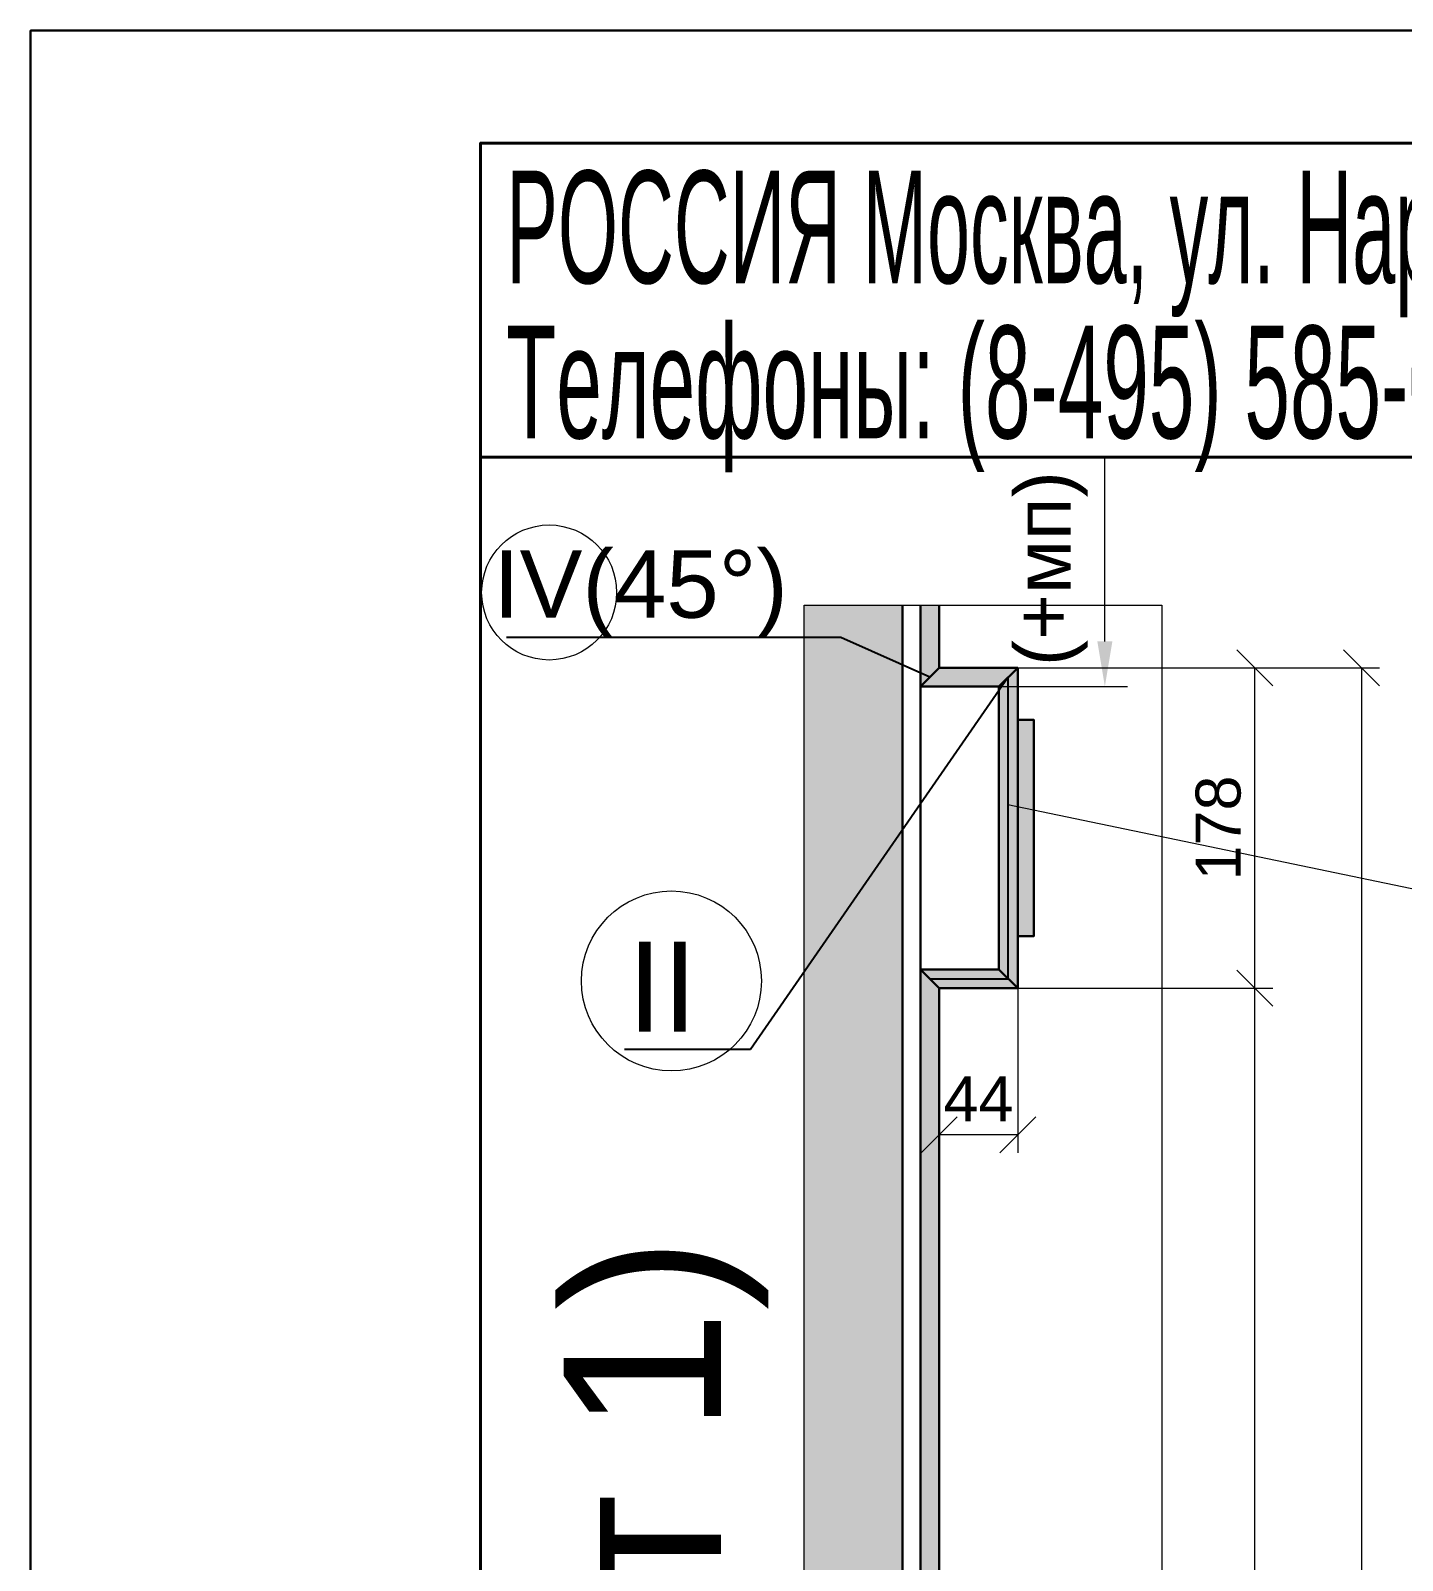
# Paper-space layout 'план по карнизу' of a CAD drawing. Header units: millimetres. Extents: x -88 to 2067, y 101 to 384.
# Drawn here: x 351.7 to 412.7, y 316.4 to 384.3 of the extents above; entities that cross this region are included whole.
import ezdxf
from ezdxf import colors
from ezdxf.entities.mleader import LeaderData, LeaderLine
from ezdxf.enums import TextEntityAlignment as Align
from ezdxf.math import Vec2, Vec3

# ---------------------------------------------------------------- set-up
doc = ezdxf.new("R2010")
doc.units = ezdxf.units.MM
doc.layers.get('DEFPOINTS').update_dxf_attribs({"color": 106, "lineweight": 5})
for name, color, linetype, lineweight in [('pechatnaya_ramka', 2, 'Continuous', 30), ('Линии Размерные и Текст', 1, 'Continuous', 5), ('толстая', 7, 'Continuous', 30), ('ШТАМП', 7, 'Continuous', 30)]:
    doc.layers.add(name, color=color, linetype=linetype, lineweight=lineweight)
doc.styles.get("Standard").update_dxf_attribs({"font": 'arial.ttf'})
doc.dimstyles.get("Standard").update_dxf_attribs({"dimscale": 0, "dimtxt": 2.5, "dimasz": 2, "dimexe": 1, "dimexo": 0, "dimgap": 0.75, "dimtad": 1, "dimdsep": 46, "dimtxsty": 'Standard', "dimblk": 'OBLIQUE', "dimcen": 1.5, "dimclrd": 256, "dimclre": 256, "dimclrt": 7, "dimazin": 0, "dimtfac": 1, "dimtmove": 1, "dimatfit": 3, "dimfxl": 1, "dimtolj": 1, "dimtzin": 0, "dimlwd": 5, "dimlwe": 5, "dimarcsym": 0})
doc.dimstyles.new('STANDARD 10', dxfattribs={"dimscale": 0.8, "dimtxt": 2.5, "dimasz": 2, "dimexe": 1, "dimexo": 0, "dimgap": 0.75, "dimtad": 1, "dimdec": 0, "dimlfac": 10, "dimdsep": 46, "dimtxsty": 'Standard', "dimblk": 'OBLIQUE', "dimcen": 1.5, "dimclrd": 256, "dimclre": 256, "dimclrt": 7, "dimazin": 0, "dimtfac": 1, "dimtdec": 0, "dimtmove": 1, "dimatfit": 3, "dimfxl": 1, "dimtolj": 1, "dimtzin": 0, "dimlwd": 5, "dimlwe": 5, "dimarcsym": 0})

# ---------------------------------------------------------------- blocks, each defined once
blk = doc.blocks.new('_OBLIQUE')
at = {"color": 0, "linetype": 'ByBlock'}
blk.add_line((-0.5, -0.5), (0.5, 0.5), dxfattribs=at)
blk = doc.blocks.new('*D49')
at = {"layer": 'DEFPOINTS', "color": 0, "transparency": 16777216}
for p in [(395.606, 341.797), (406.149, 341.797), (395.606, 164.037)]:
    blk.add_point(p, dxfattribs=at)
at = {"layer": 'Линии Размерные и Текст', "lineweight": 5, "transparency": 16777216}
for p, q in [((395.606, 341.797), (406.949, 341.797)), ((406.149, 164.037), (406.149, 341.797)), ((395.606, 164.037), (406.949, 164.037))]:
    blk.add_line(p, q, dxfattribs=at)
at = {"layer": 'Линии Размерные и Текст', "lineweight": 5, "transparency": 16777216, "xscale": 1.6, "yscale": 1.6, "zscale": 1.6}
for p, rotation in [((406.149, 341.797), 90), ((406.149, 164.037), 270)]:
    blk.add_blockref('_OBLIQUE', p, dxfattribs=dict(at, rotation=rotation))
at = {"layer": 'Линии Размерные и Текст', "color": 7, "transparency": 16777216, "insert": (404.544, 252.917), "char_height": 2, "attachment_point": 5, "rotation": 90}
blk.add_mtext('\\A1;2222', dxfattribs=at)
blk = doc.blocks.new('*D50')
at = {"layer": 'DEFPOINTS', "color": 0, "transparency": 16777216}
for p in [(395.606, 356.037), (406.149, 356.037), (395.606, 341.797)]:
    blk.add_point(p, dxfattribs=at)
at = {"layer": 'Линии Размерные и Текст', "lineweight": 5, "transparency": 16777216}
for p, q in [((395.606, 356.037), (406.949, 356.037)), ((406.149, 341.797), (406.149, 356.037)), ((395.606, 341.797), (406.949, 341.797))]:
    blk.add_line(p, q, dxfattribs=at)
at = {"layer": 'Линии Размерные и Текст', "lineweight": 5, "transparency": 16777216, "xscale": 1.6, "yscale": 1.6, "zscale": 1.6}
for p, rotation in [((406.149, 356.037), 90), ((406.149, 341.797), 270)]:
    blk.add_blockref('_OBLIQUE', p, dxfattribs=dict(at, rotation=rotation))
at = {"layer": 'Линии Размерные и Текст', "color": 7, "transparency": 16777216, "insert": (404.527, 348.917), "char_height": 2, "attachment_point": 5, "rotation": 90}
blk.add_mtext('\\A1;178', dxfattribs=at)
blk = doc.blocks.new('*D51')
at = {"layer": 'DEFPOINTS', "color": 0, "transparency": 16777216}
for p in [(395.606, 356.037), (391.288, 114.015), (410.886, 114.015)]:
    blk.add_point(p, dxfattribs=at)
at = {"layer": 'Линии Размерные и Текст', "lineweight": 5, "transparency": 16777216}
for p, q in [((395.606, 356.037), (411.686, 356.037)), ((410.886, 356.037), (410.886, 114.015)), ((391.288, 114.015), (411.686, 114.015))]:
    blk.add_line(p, q, dxfattribs=at)
at = {"layer": 'Линии Размерные и Текст', "lineweight": 5, "transparency": 16777216, "xscale": 1.6, "yscale": 1.6, "zscale": 1.6}
for p, rotation in [((410.886, 356.037), 90), ((410.886, 114.015), 270)]:
    blk.add_blockref('_OBLIQUE', p, dxfattribs=dict(at, rotation=rotation))
at = {"layer": 'Линии Размерные и Текст', "color": 7, "transparency": 16777216, "insert": (408.975, 235.026), "char_height": 2, "attachment_point": 5, "rotation": 90}
blk.add_mtext('\\A1;3025(+мп)', dxfattribs=at)
blk = doc.blocks.new('*D53')
at = {"layer": 'DEFPOINTS', "color": 0, "transparency": 16777216}
for p in [(392.121, 341.797), (395.606, 341.797), (392.121, 335.281)]:
    blk.add_point(p, dxfattribs=at)
at = {"layer": 'Линии Размерные и Текст', "lineweight": 5, "transparency": 16777216}
for p, q in [((392.121, 341.797), (392.121, 334.481)), ((395.606, 341.797), (395.606, 334.481)), ((395.606, 335.281), (392.121, 335.281))]:
    blk.add_line(p, q, dxfattribs=at)
at = {"layer": 'Линии Размерные и Текст', "lineweight": 5, "transparency": 16777216, "xscale": 1.6, "yscale": 1.6, "zscale": 1.6, "rotation": 180}
blk.add_blockref('_OBLIQUE', (392.121, 335.281), dxfattribs=at)
at = {"layer": 'Линии Размерные и Текст', "lineweight": 5, "transparency": 16777216, "xscale": 1.6, "yscale": 1.6, "zscale": 1.6}
blk.add_blockref('_OBLIQUE', (395.606, 335.281), dxfattribs=at)
at = {"layer": 'Линии Размерные и Текст', "color": 7, "transparency": 16777216, "insert": (393.863, 336.881), "char_height": 2, "attachment_point": 5}
blk.add_mtext('\\A1;44', dxfattribs=at)
blk = doc.blocks.new('_None')
blk = doc.blocks.new('*D197')
at = {"layer": 'DEFPOINTS', "color": 0, "transparency": 16777216}
for p in [(391.289, 363.677), (399.48, 363.677), (391.289, 355.206)]:
    blk.add_point(p, dxfattribs=at)
at = {"layer": 'Линии Размерные и Текст', "lineweight": 5, "transparency": 16777216}
for p, q in [((399.48, 357.206), (399.48, 365.351)), ((391.289, 355.206), (400.48, 355.206))]:
    blk.add_line(p, q, dxfattribs=at)
at = {"layer": 'Линии Размерные и Текст', "transparency": 16777216}
blk.add_solid([(399.147, 357.206), (399.813, 357.206), (399.48, 355.206)], dxfattribs=at)
at = {"layer": 'Линии Размерные и Текст', "color": 7, "transparency": 16777216, "insert": (397.091, 360.441), "char_height": 2.5, "attachment_point": 5, "rotation": 90}
blk.add_mtext('\\A1;(+мп)', dxfattribs=at)

psp = doc.layouts.new('план по карнизу')

# ---------------------------------------------------------------- hatches: boundary and pattern name
at = {"layer": 'Линии Размерные и Текст'}
h = psp.add_hatch(color=190, dxfattribs=at)
h.dxf.hatch_style = 1
h.paths.add_polyline_path([(386.1225, 358.8228), (386.1225, 169.3482), (390.4856, 169.3482), (390.4856, 358.8228)])
h = psp.add_hatch(color=190, dxfattribs=at)
h.dxf.hatch_style = 1
h.paths.add_polyline_path([(386.1225, 358.8228), (386.1225, 169.3482), (390.4856, 169.3482), (390.4856, 358.8228)])
h = psp.add_hatch(color=190, dxfattribs=at)
h.dxf.hatch_style = 1
h.paths.add_polyline_path([(392.1197, 358.8228), (391.289, 358.8228), (391.289, 355.2056), (392.1197, 356.0362)])
h = psp.add_hatch(color=190, dxfattribs=at)
h.dxf.hatch_style = 1
h.paths.add_polyline_path([(394.7738, 342.6291), (391.289, 342.6291), (392.1208, 341.7974), (395.6056, 341.7974)])
h.paths.add_polyline_path([(395.6056, 356.0374), (394.7738, 355.2056), (394.7738, 342.6291), (395.6056, 341.7974)])
h.paths.add_polyline_path([(396.3256, 353.7174), (395.6056, 353.7174), (395.6056, 344.1174), (396.3256, 344.1174)])
h.paths.add_polyline_path([(395.6056, 356.0374), (392.1208, 356.0374), (391.289, 355.2056), (391.289, 355.2032), (394.7715, 355.2032)])
h = psp.add_hatch(color=190, dxfattribs=at)
h.dxf.hatch_style = 1
h.paths.add_polyline_path([(392.1197, 341.7974), (391.289, 342.628), (391.289, 163.2067), (392.1197, 164.0374)])

# ---------------------------------------------------------------- linework, layer by layer
at = {"layer": 'pechatnaya_ramka'}
psp.add_lwpolyline([(351.7347, 384.3485), (761.6693, 384.3485), (761.6693, 100.9984), (351.7347, 100.9984)], close=True, dxfattribs=at)
at = {"layer": 'Линии Размерные и Текст'}
psp.add_line((421.1327, 344.545), (395.1698, 349.9492), dxfattribs=at)
psp.add_lwpolyline([(386.1225, 358.8228), (402.0147, 358.8228), (402.0147, 107.0483), (386.1225, 107.0483)], close=True, dxfattribs=at)
for centre, radius in [((374.7826, 359.3811), 3), ((380.218, 342.1202), 4)]:
    psp.add_circle(centre, radius, dxfattribs=at)
at = {"layer": 'толстая'}
for p, q in [((390.4856, 354.4021), (390.4856, 358.8228)), ((390.4879, 358.8228), (390.4879, 354.4045)), ((391.289, 358.8228), (391.289, 113.5328)), ((395.6056, 341.7974), (395.6056, 356.0374)), ((394.7738, 355.2056), (394.7738, 342.6291)), ((390.4879, 354.4045), (390.4856, 354.4021)), ((393.6401, 342.6315), (391.289, 342.6315)), ((395.6056, 341.7974), (394.7738, 342.6291))]:
    psp.add_line(p, q, dxfattribs=at)
for points in [[(390.4856, 358.8228), (390.4856, 169.3482), (390.4856, 150.6315)], [(390.4879, 358.8228), (390.4879, 354.4045)], [(391.289, 355.2056), (392.1197, 356.0362), (392.1197, 358.8228)], [(391.289, 355.2056), (392.1208, 356.0374), (395.6056, 356.0374)], [(394.7715, 355.2032), (395.6056, 356.0374)], [(391.289, 355.2032), (394.7715, 355.2032)], [(390.4856, 354.4032), (390.4867, 354.4032)], [(390.4867, 354.4032), (390.489, 354.4056)], [(390.4879, 354.4045), (390.4887, 354.4053)], [(395.6056, 353.7174), (396.3256, 353.7174), (396.3256, 344.1174), (395.6056, 344.1174)], [(396.3256, 353.7174), (396.3256, 353.7174)], [(396.3256, 344.1174), (396.3256, 344.1174)], [(390.4856, 343.4315), (390.4867, 343.4315)], [(390.4867, 343.4315), (390.489, 343.4291)], [(390.4879, 162.4056), (390.4879, 343.4291)], [(390.4879, 343.4291), (390.4879, 343.4291)], [(391.289, 342.6291), (392.1208, 341.7974), (395.6056, 341.7974)], [(391.289, 342.6291), (394.7738, 342.6291)], [(391.289, 342.628), (392.1197, 341.7974), (392.1197, 164.0374), (391.289, 163.2067)], [(391.3256, 342.5926), (391.3256, 342.5915)], [(391.6397, 342.2774), (391.6408, 342.2774)], [(391.6456, 342.2726), (391.6456, 342.2715)]]:
    psp.add_lwpolyline(points, dxfattribs=at)
for points in [[(390.489, 354.4056), (390.489, 354.4056)], [(390.4856, 162.4032), (390.4879, 162.4056), (390.4879, 343.4291), (390.4856, 343.4315)]]:
    psp.add_lwpolyline(points, close=True, dxfattribs=at)
at = {"layer": 'ШТАМП', "lineweight": 40}
psp.add_line((371.7347, 365.3993), (441.7347, 365.3993), dxfattribs=at)
at = {"layer": 'ШТАМП'}
psp.add_lwpolyline([(351.7347, 100.9984), (761.6693, 100.9984), (761.6693, 384.3485), (351.7347, 384.3485)], close=True, dxfattribs=at)
at = {"layer": 'ШТАМП', "lineweight": 40}
psp.add_lwpolyline([(371.7347, 105.9984), (756.6693, 105.9984), (756.6693, 379.3485), (371.7347, 379.3485)], close=True, dxfattribs=at)

# ---------------------------------------------------------------- texts
at = {"layer": 'Линии Размерные и Текст'}
psp.add_text('Д(см. лист 1) ', height=7, rotation=90, dxfattribs=at).set_placement((382.4226, 271.8735))
at = {"layer": 'ШТАМП', "lineweight": -3}
for s, width, p, p2 in [('РОССИЯ Москва, ул. Нарвская, д.2 стр. 1', 0.492056, (372.8764, 373.1231), (439.8795, 373.1231)), ('Телефоны: (8-495) 585-09-00 450-58-29', 0.521055, (372.8764, 366.2329), (439.8795, 366.2329))]:
    psp.add_text(s, height=5, dxfattribs=dict(at, width=width)).set_placement(p, p2, align=Align.FIT)

# ---------------------------------------------------------------- dimensions: what is measured, and where the dimension line sits
at = {"layer": 'Линии Размерные и Текст'}
dim = psp.add_linear_dim(base=(399.48, 363.6771), p1=(391.289, 355.2056), p2=(391.289, 363.6771), angle=270, text='(+мп)', dimstyle='STANDARD 10', override={"dimscale": 1, "dimblk2": 'None', "dimsah": 1, "dimse2": 1, "dimsd2": 1, "dimtmove": 0}, dxfattribs=at)
dim.commit()
dim.dimension.update_dxf_attribs({"geometry": '*D197', "text_midpoint": (399.48, 360.4413), "dimtype": 160})
dim = psp.add_linear_dim(base=(410.8862, 114.0151), p1=(395.6056, 356.0374), p2=(391.2877, 114.0151), angle=90, text='<>(+мп)', dimstyle='Standard', override={"dimscale": 0.8, "dimdec": 0, "dimlfac": 12.5, "dimpost": '<>'}, dxfattribs=at)
dim.commit()
dim.dimension.update_dxf_attribs({"geometry": '*D51', "text_midpoint": (408.9751, 235.0262)})
for base, p1, p2, picture, middle in [((406.1486, 356.0374), (395.6056, 341.7974), (395.6056, 356.0374), '*D50', (404.5274, 348.9174)), ((406.1486, 341.7974), (395.6056, 164.0374), (395.6056, 341.7974), '*D49', (404.5445, 252.9174))]:
    dim = psp.add_linear_dim(base=base, p1=p1, p2=p2, angle=90, dimstyle='Standard', override={"dimscale": 0.8, "dimdec": 0, "dimlfac": 12.5, "dimpost": '<>'}, dxfattribs=at)
    dim.commit()
    dim.dimension.update_dxf_attribs({"geometry": picture, "text_midpoint": middle})
dim = psp.add_linear_dim(base=(392.1208, 335.2806), p1=(395.6056, 341.7974), p2=(392.1208, 341.7974), dimstyle='Standard', override={"dimscale": 0.8, "dimdec": 0, "dimlfac": 12.5, "dimpost": '<>'}, dxfattribs=at)
dim.commit()
dim.dimension.update_dxf_attribs({"geometry": '*D53', "text_midpoint": (393.8632, 335.2806), "dimtype": 160})

# ---------------------------------------------------------------- leaders
ml = psp.add_multileader_mtext('Standard', dxfattribs=at)
ml.set_content('IV(45%%D)', color=256)
ml.set_leader_properties()
ml.set_arrow_properties(name='NONE')
ml.build(insert=Vec2(0, 0))
ml.multileader.update_dxf_attribs({"text_right_attachment_type": 6, "dogleg_length": 0.36})
ctx = ml.context
ctx.base_point, ctx.char_height, ctx.plane_origin = Vec3(370.8438, 359.3175), 3, Vec3(341.9638, 374.6826)
ctx.right_attachment, ctx.text_align_type = 6, 2
notes = []
notes.append((ctx, [(1, (1, 1, 0), (387.7502, 357.3765), (-1, 0), 0.36, [(1, [(391.7049, 355.6215)], 0, [])])]))
ctx.mtext.insert, ctx.mtext.alignment, ctx.mtext.flow_direction = Vec3(385.3902, 361.2585), 3, 5
ml = psp.add_multileader_mtext('Standard', dxfattribs=at)
ml.set_content('II', color=256)
ml.set_leader_properties()
ml.set_arrow_properties(name='NONE')
ml.build(insert=Vec2(0, 0))
ml.multileader.update_dxf_attribs({"text_right_attachment_type": 6, "dogleg_length": 0.36})
ctx = ml.context
ctx.base_point, ctx.plane_origin = Vec3(377.2823, 341.868), Vec3(361.0635, 345.5313)
ctx.right_attachment, ctx.text_align_type = 6, 2
notes.append((ctx, [(0, (1, 1, 0), (383.7241, 339.068), (-1, 0), 0.36, [(2, [(391.7049, 342.2132), (395.1897, 342.2132), (395.1885, 355.6203)], 0, [])])]))
ctx.mtext.insert, ctx.mtext.alignment, ctx.mtext.flow_direction = Vec3(381.3641, 343.868), 3, 5
for ctx, leaders in notes:
    for number, flags, end, landing, length, lines in leaders:
        leader = LeaderData()
        leader.index, (leader.has_last_leader_line, leader.has_dogleg_vector, leader.attachment_direction) = number, flags
        leader.last_leader_point, leader.dogleg_vector, leader.dogleg_length = Vec3(end), Vec3(landing), length
        for number, points, colour, breaks in lines:
            line = LeaderLine()
            line.index, line.vertices, line.color, line.breaks = number, Vec3.list(points), colors.encode_raw_color(colour), breaks
            leader.lines.append(line)
        ctx.leaders.append(leader)

doc.saveas('drawing.dxf')
